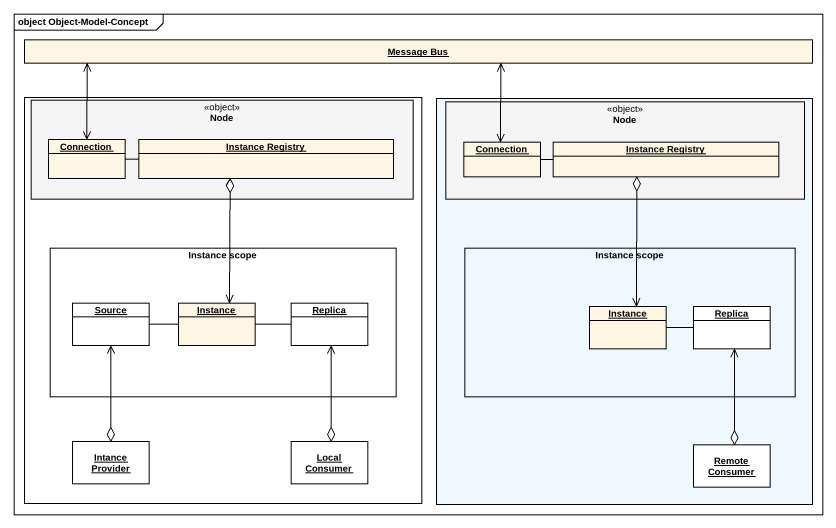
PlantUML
@startuml
mainframe object Object-Model-Concept
hide circle
hide empty members
object "Message Bus" as Message_Bus
rectangle " " as rectangle1 {
  rectangle "Node" as Node_ <<object>> #F5F5F5 {
    object Connection
    object "Instance Registry" as Instance_Registry
  }
  rectangle "Instance scope" as Instance_scope {
    object Source #FFFFFF
    object Instance
    object Replica #FFFFFF
  }
  object "Intance Provider" as Intance_Provider #FFFFFF
  object "Local Consumer" as Local_Consumer #FFFFFF
}
rectangle " " as rectangle2 #F0F8FF {
  rectangle "Node" as Node__2 <<object>> #F5F5F5 {
    object "Connection" as Connection_2
    object "Instance Registry" as Instance_Registry_2
  }
  rectangle "Instance scope" as Instance_scope_2 {
    object "Instance" as Instance_2
    object "Replica" as Replica_2 #FFFFFF
  }
  object "Remote Consumer" as Remote_Consumer #FFFFFF
}
Connection <-right-> Message_Bus
Instance_Registry -left- Connection
Instance_Registry o--> Instance
Connection_2 <-up-> Message_Bus
Instance_Registry_2 -left- Connection_2
Instance_Registry_2 o--> Instance_2
Source -right- Instance
Replica -left- Instance
Replica_2 -left- Instance_2
Intance_Provider o-up-> Source
Local_Consumer o-up-> Replica
Remote_Consumer o-up-> Replica_2
@enduml
